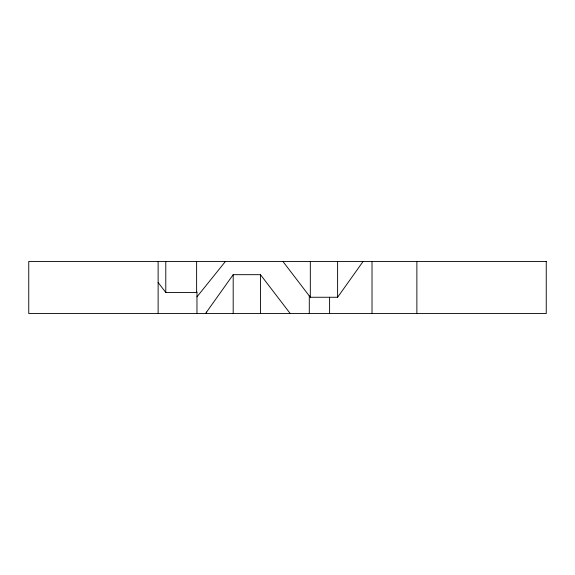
<?xml version="1.0" encoding="UTF-8"?>
<svg xmlns="http://www.w3.org/2000/svg" width="575" height="575" viewBox="0 0 575 575"><rect width="100%" height="100%" fill="white"/><g stroke="black" fill="none" stroke-linecap="round" stroke-linejoin="round"><path stroke-width="0.86" d="M205.519 313.548L233.191 274.678L260.482 274.678L290.231 313.548M282.914 261.452L310.32 297.261L337.611 297.261L363.105 261.452M158.125 282.498L165.794 292.459L196.628 292.459L196.966 292.014L196.966 313.548M196.966 296.844L225.436 261.452M416.875 261.452L416.875 313.548M372.018 261.452L372.018 313.548M337.611 261.452L337.611 297.261M329.597 297.261L329.597 313.548M310.32 261.452L310.32 297.261M309.293 295.917L309.293 313.548M260.482 274.678L260.482 313.548M233.191 274.678L233.191 313.548M206.59 312.053L206.59 313.548M196.628 261.452L196.628 292.459M165.794 261.452L165.794 292.459M158.125 261.452L158.125 313.548M546.25 261.452L28.75 261.452L28.75 313.548L546.25 313.548L546.25 261.452"/></g></svg>
